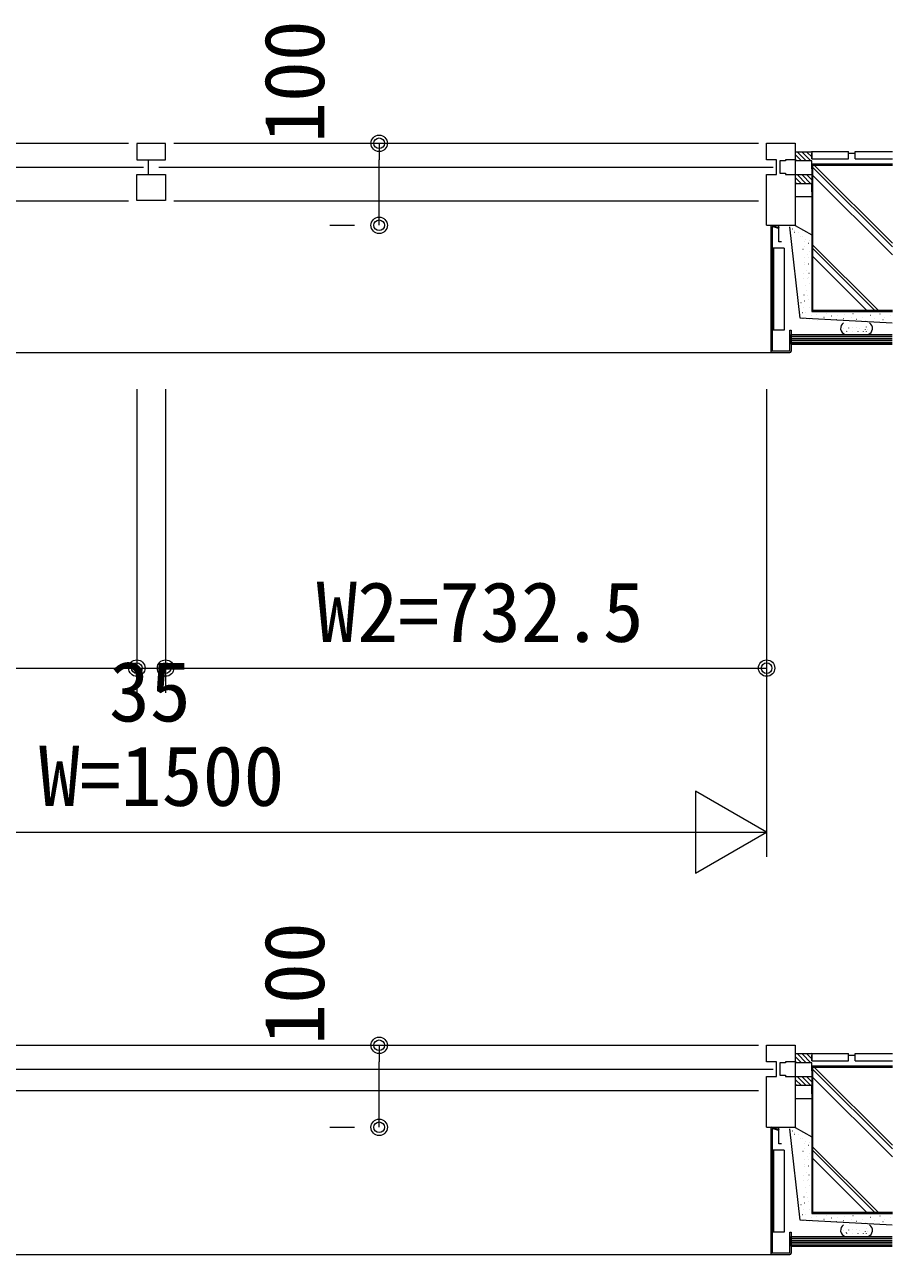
# Model space of a CAD drawing. Units: millimetres, scale not verified. Extents: x -14850 to 13831, y -10500 to 9500.
# Drawn here: x -1797 to -739, y 3177 to 4677 of the extents above; entities that cross this region are included whole.
import ezdxf
from ezdxf.enums import TextEntityAlignment as Align

# ---------------------------------------------------------------- set-up
doc = ezdxf.new("R2010")
doc.units = ezdxf.units.MM
doc.header["$LTSCALE"] = 50
doc.linetypes.add('DASHED3', pattern=[4, 3, -1])
for name, color, linetype, lineweight in [('0-2_YKK_ZWAK', 2, 'Continuous', 9), ('0-3_YKK_11', 7, 'Continuous', 9), ('0-5_YSS_K', 4, 'Continuous', 9)]:
    doc.layers.add(name, color=color, linetype=linetype, lineweight=lineweight)
doc.styles.add('ＭＳ ゴシック', font='')
doc.styles.get('ＭＳ ゴシック').set_extended_font_data('MS Gothic')

msp = doc.modelspace()

# ---------------------------------------------------------------- linework, layer by layer
at = {"layer": '0-2_YKK_ZWAK'}
for p, q in [((-1424.69, 4532), (-1394.69, 4532)), ((-1414.69, 4532), (-1394.69, 4532)), ((-1364.69, 4532), (-1364.69, 4512)), ((-1364.69, 4452), (-1364.69, 4512)), ((-1364.69, 4432), (-1364.69, 4452)), ((-1424.69, 4432), (-1394.69, 4432)), ((-1414.69, 4432), (-1394.69, 4432)), ((-1660, 4232), (-1660, 3862)), ((-1625, 4232), (-1625, 3862)), ((-892.5, 4232), (-892.5, 3662)), ((-2392.5, 3892), (-1660, 3892)), ((-1660, 3892), (-1625, 3892)), ((-1625, 3892), (-892.5, 3892)), ((-892.5, 3692), (-979.1, 3742)), ((-2392.5, 3692), (-892.5, 3692)), ((-1424.69, 3432), (-1394.69, 3432)), ((-1414.69, 3432), (-1394.69, 3432)), ((-1364.69, 3432), (-1364.69, 3412)), ((-1364.69, 3352), (-1364.69, 3412)), ((-1364.69, 3332), (-1364.69, 3352)), ((-1424.69, 3332), (-1394.69, 3332)), ((-1414.69, 3332), (-1394.69, 3332))]:
    msp.add_line(p, q, dxfattribs=at)
msp.add_lwpolyline([(-979.1, 3742), (-979.1, 3642), (-892.5, 3692)], dxfattribs=at)
for centre, radius in [((-1364.69, 4532), 10), ((-1364.69, 4532), 10), ((-1364.69, 4532), 6.5), ((-1364.69, 4532), 6.5), ((-1364.69, 4432), 10), ((-1364.69, 4432), 10), ((-1364.69, 4432), 6.5), ((-1364.69, 4432), 6.5), ((-1660, 3892), 10), ((-1660, 3892), 10), ((-1625, 3892), 10), ((-1625, 3892), 10), ((-892.5, 3892), 10), ((-892.5, 3892), 10), ((-1660, 3892), 6.5), ((-1660, 3892), 6.5), ((-1625, 3892), 6.5), ((-1625, 3892), 6.5), ((-892.5, 3892), 6.5), ((-892.5, 3892), 6.5), ((-1364.69, 3432), 10), ((-1364.69, 3432), 10), ((-1364.69, 3432), 6.5), ((-1364.69, 3432), 6.5), ((-1364.69, 3332), 10), ((-1364.69, 3332), 10), ((-1364.69, 3332), 6.5), ((-1364.69, 3332), 6.5)]:
    msp.add_circle(centre, radius, dxfattribs=at)
at = {"layer": '0-3_YKK_11'}
for p, q in [((-857.5, 4522), (-856.9, 4521.4)), ((-849.82, 4510.8), (-857.5, 4518.49)), ((-838.1, 4521.4), (-856.9, 4521.4)), ((-844.16, 4510.8), (-854.76, 4521.4)), ((-838.51, 4510.8), (-849.11, 4521.4)), ((-837.5, 4515.46), (-843.45, 4521.4)), ((-837.5, 4522), (-838.1, 4521.4)), ((-837.5, 4521.11), (-837.95, 4521.56)), ((-837.5, 4522), (-792.51, 4522)), ((-792.51, 4513), (-792.51, 4522)), ((-792.51, 4520), (-784.5, 4520)), ((-855.48, 4510.8), (-857.5, 4512.83)), ((-837.5, 4510.8), (-857.5, 4510.8)), ((-857.5, 4510.8), (-857.5, 4500.8)), ((-837.5, 4513), (-792.51, 4513)), ((-837.5, 4500.8), (-837.5, 4510.8)), ((-837.5, 4507), (-837.5, 4327)), ((-837.5, 4507), (-739.21, 4507)), ((-836, 4328.5), (-836, 4505.5)), ((-836, 4505.5), (-739.21, 4505.5)), ((-739.21, 4405.9), (-836, 4502.69)), ((-739.21, 4410.14), (-834.57, 4505.5)), ((-784.5, 4513), (-739.21, 4513)), ((-857.5, 4494), (-837.5, 4494)), ((-857.5, 4494), (-856.9, 4493.4)), ((-849.82, 4482.8), (-857.5, 4490.48)), ((-855.48, 4482.8), (-857.5, 4484.83)), ((-838.1, 4493.4), (-856.9, 4493.4)), ((-844.16, 4482.8), (-854.76, 4493.4)), ((-838.51, 4482.8), (-849.11, 4493.4)), ((-837.5, 4487.46), (-843.45, 4493.4)), ((-837.5, 4494), (-838.1, 4493.4)), ((-837.5, 4493.11), (-837.95, 4493.55)), ((-739.21, 4396), (-836, 4492.79)), ((-837.5, 4482.8), (-857.5, 4482.8)), ((-857.5, 4482.8), (-857.5, 4472.8)), ((-837.5, 4472.8), (-837.5, 4482.8)), ((-857.5, 4467), (-837.5, 4467)), ((-887.5, 4430.4), (-887.5, 4278.6)), ((-885.9, 4430.4), (-885.9, 4278.6)), ((-877.96, 4428.02), (-885.9, 4430.4)), ((-885.44, 4431.93), (-877.5, 4429.55)), ((-877.5, 4429.55), (-877.96, 4428.02)), ((-851.63, 4318.73), (-864.22, 4430)), ((-860.71, 4427.31), (-860.91, 4427.31)), ((-858.35, 4425.84), (-858.55, 4425.84)), ((-857.5, 4431.79), (-837.5, 4420.24)), ((-885.9, 4412.29), (-887.5, 4410.69)), ((-887.5, 4408.57), (-885.9, 4410.17)), ((-858.65, 4423.19), (-858.85, 4423.19)), ((-853.93, 4423.19), (-854.13, 4423.19)), ((-850.7, 4418.77), (-850.9, 4418.77)), ((-848.63, 4418.18), (-848.83, 4418.18)), ((-846.28, 4412.3), (-846.48, 4412.3)), ((-845.4, 4414.95), (-845.6, 4414.95)), ((-841.57, 4409.65), (-841.77, 4409.65)), ((-840.1, 4413.77), (-840.3, 4413.77)), ((-870.9, 4404), (-885.9, 4404)), ((-870.9, 4404), (-870.9, 4304)), ((-848.05, 4402.58), (-848.25, 4402.58)), ((-846.57, 4405.82), (-846.77, 4405.82)), ((-843.04, 4396.1), (-843.24, 4396.1)), ((-840.1, 4400.52), (-840.3, 4400.52)), ((-756.56, 4328.5), (-836, 4407.94)), ((-760.81, 4328.5), (-836, 4403.7)), ((-846.57, 4392.57), (-846.77, 4392.57)), ((-846.57, 4386.97), (-846.77, 4386.97)), ((-846.57, 4383.74), (-846.77, 4383.74)), ((-841.57, 4384.62), (-841.77, 4384.62)), ((-840.98, 4392.57), (-841.18, 4392.57)), ((-770.7, 4328.5), (-836, 4393.8)), ((-847.75, 4373.43), (-847.95, 4373.43)), ((-847.75, 4366.66), (-847.95, 4366.66)), ((-843.33, 4376.97), (-843.53, 4376.97)), ((-843.04, 4367.54), (-843.24, 4367.54)), ((-840.98, 4368.13), (-841.18, 4368.13)), ((-840.69, 4373.43), (-840.89, 4373.43)), ((-885.9, 4353.62), (-887.5, 4352.02)), ((-887.5, 4349.9), (-885.9, 4351.5)), ((-845.1, 4358.71), (-845.3, 4358.71)), ((-844.22, 4352.23), (-844.42, 4352.23)), ((-840.1, 4361.07), (-840.3, 4361.07)), ((-850.4, 4337.51), (-850.6, 4337.51)), ((-846.87, 4346.64), (-847.07, 4346.64)), ((-845.99, 4339.57), (-846.19, 4339.57)), ((-843.04, 4346.05), (-843.24, 4346.05)), ((-841.27, 4341.93), (-841.47, 4341.93)), ((-848.93, 4325.14), (-849.13, 4325.14)), ((-847.46, 4332.21), (-847.66, 4332.21)), ((-844.51, 4325.44), (-844.71, 4325.44)), ((-840.1, 4332.21), (-840.3, 4332.21)), ((-838.04, 4321.91), (-838.23, 4321.91)), ((-837.5, 4327), (-739.21, 4327)), ((-836, 4328.5), (-739.21, 4328.5)), ((-831.26, 4322.79), (-831.46, 4322.79)), ((-822.43, 4319.55), (-822.63, 4319.55)), ((-819.78, 4323.97), (-819.98, 4323.97)), ((-813.6, 4321.32), (-813.8, 4321.32)), ((-805.94, 4322.5), (-806.14, 4322.5)), ((-797.41, 4323.09), (-797.6, 4323.09)), ((-788.87, 4319.85), (-789.07, 4319.85)), ((-787.1, 4323.97), (-787.3, 4323.97)), ((-775.62, 4320.14), (-775.82, 4320.14)), ((-765.9, 4321.91), (-766.1, 4321.91)), ((-754.12, 4323.67), (-754.32, 4323.67)), ((-749.12, 4319.55), (-749.32, 4319.55)), ((-741.46, 4322.5), (-741.66, 4322.5)), ((-739.4, 4312.78), (-851.63, 4318.73)), ((-848.05, 4318.37), (-848.25, 4318.37)), ((-839.8, 4316.61), (-840, 4316.61)), ((-830.38, 4315.43), (-830.58, 4315.43)), ((-816.25, 4316.61), (-816.45, 4316.61)), ((-807.41, 4316.9), (-807.62, 4316.9)), ((-798.58, 4318.08), (-798.78, 4318.08)), ((-798.35, 4306.61), (-798.35, 4306.46)), ((-792.61, 4306.8), (-792.61, 4306.65)), ((-787.25, 4306.99), (-787.25, 4306.84)), ((-783.04, 4307.76), (-783.04, 4307.61)), ((-782.68, 4317.2), (-782.88, 4317.2)), ((-779.59, 4306.23), (-779.59, 4306.07)), ((-772.32, 4305.27), (-772.32, 4305.12)), ((-771.49, 4316.31), (-771.7, 4316.31)), ((-771.17, 4308.14), (-771.17, 4307.99)), ((-769.26, 4304.7), (-769.26, 4304.54)), ((-760.9, 4318.08), (-761.1, 4318.08)), ((-750.59, 4316.61), (-750.79, 4316.61)), ((-885.9, 4292.46), (-887.5, 4290.85)), ((-887.5, 4288.73), (-885.9, 4290.33)), ((-870.9, 4304), (-885.9, 4304)), ((-864.1, 4278.6), (-864.1, 4304)), ((-864.1, 4304), (-862.5, 4304)), ((-862.5, 4304), (-862.5, 4278.6)), ((-862.5, 4287), (-862.5, 4299)), ((-862.5, 4299), (-739.4, 4299)), ((-862, 4287.5), (-862, 4298.5)), ((-862, 4298.5), (-739.4, 4298.5)), ((-862, 4296.3), (-739.4, 4296.3)), ((-862, 4294.1), (-739.4, 4294.1)), ((-862, 4291.9), (-739.4, 4291.9)), ((-862, 4289.7), (-739.4, 4289.7)), ((-795.67, 4303.93), (-795.67, 4303.78)), ((-795.29, 4302.4), (-795.29, 4302.25)), ((-788.21, 4302.59), (-788.21, 4302.44)), ((-781.32, 4302.78), (-781.32, 4302.63)), ((-775, 4302.4), (-775, 4302.25)), ((-770.98, 4302.4), (-770.98, 4302.25)), ((-2412.19, 4277), (-885.9, 4277)), ((-864.1, 4278.6), (-885.9, 4278.6)), ((-885.9, 4277), (-864.1, 4277)), ((-862.5, 4287), (-739.4, 4287)), ((-739.4, 4287.5), (-862, 4287.5)), ((-857.5, 3422), (-856.9, 3421.4)), ((-838.1, 3421.4), (-856.9, 3421.4)), ((-844.16, 3410.8), (-854.76, 3421.4)), ((-838.51, 3410.8), (-849.11, 3421.4)), ((-837.5, 3415.46), (-843.45, 3421.4)), ((-837.5, 3422), (-838.1, 3421.4)), ((-837.5, 3421.11), (-837.95, 3421.56)), ((-837.5, 3422), (-792.51, 3422)), ((-837.5, 3422), (-837.5, 3413)), ((-837.5, 3413), (-837.5, 3419.85)), ((-792.51, 3413), (-792.51, 3422)), ((-792.51, 3420), (-784.5, 3420)), ((-784.5, 3422), (-739.21, 3422)), ((-784.5, 3413), (-784.5, 3422)), ((-849.82, 3410.8), (-857.5, 3418.49)), ((-855.48, 3410.8), (-857.5, 3412.83)), ((-837.5, 3410.8), (-857.5, 3410.8)), ((-857.5, 3410.8), (-857.5, 3400.8)), ((-837.5, 3413), (-792.51, 3413)), ((-837.5, 3400.8), (-837.5, 3410.8)), ((-837.5, 3407), (-739.21, 3407)), ((-837.5, 3407), (-837.5, 3227)), ((-836, 3228.5), (-836, 3405.5)), ((-836, 3405.5), (-739.21, 3405.5)), ((-739.21, 3310.14), (-834.57, 3405.5)), ((-784.5, 3413), (-739.21, 3413)), ((-857.5, 3394), (-856.9, 3393.4)), ((-857.5, 3394), (-837.5, 3394)), ((-849.82, 3382.8), (-857.5, 3390.48)), ((-838.1, 3393.4), (-856.9, 3393.4)), ((-844.16, 3382.8), (-854.76, 3393.4)), ((-838.51, 3382.8), (-849.11, 3393.4)), ((-837.5, 3387.45), (-843.45, 3393.4)), ((-837.5, 3394), (-838.1, 3393.4)), ((-837.5, 3393.11), (-837.95, 3393.56)), ((-739.21, 3305.9), (-836, 3402.69)), ((-739.21, 3296), (-836, 3392.79)), ((-855.48, 3382.8), (-857.5, 3384.83)), ((-857.5, 3382.8), (-857.5, 3372.8)), ((-837.5, 3382.8), (-857.5, 3382.8)), ((-837.5, 3372.8), (-837.5, 3382.8)), ((-857.5, 3367), (-837.5, 3367)), ((-887.5, 3330.4), (-887.5, 3178.6)), ((-885.9, 3330.4), (-885.9, 3178.6)), ((-885.44, 3331.93), (-877.5, 3329.55)), ((-851.63, 3218.73), (-864.22, 3330)), ((-857.5, 3331.79), (-837.5, 3320.24)), ((-860.71, 3327.31), (-860.91, 3327.31)), ((-858.65, 3323.19), (-858.85, 3323.19)), ((-858.35, 3325.84), (-858.55, 3325.84)), ((-853.93, 3323.19), (-854.13, 3323.19)), ((-850.7, 3318.77), (-850.9, 3318.77)), ((-848.63, 3318.18), (-848.83, 3318.18)), ((-845.4, 3314.94), (-845.6, 3314.94)), ((-885.9, 3312.29), (-887.5, 3310.69)), ((-887.5, 3308.57), (-885.9, 3310.17)), ((-870.9, 3304), (-885.9, 3304)), ((-870.9, 3304), (-870.9, 3204)), ((-848.05, 3302.58), (-848.25, 3302.58)), ((-846.57, 3305.82), (-846.77, 3305.82)), ((-846.28, 3312.3), (-846.48, 3312.3)), ((-841.57, 3309.65), (-841.77, 3309.65)), ((-840.1, 3313.77), (-840.3, 3313.77)), ((-840.1, 3300.52), (-840.3, 3300.52)), ((-756.56, 3228.5), (-836, 3307.94)), ((-760.81, 3228.5), (-836, 3303.7)), ((-846.57, 3292.57), (-846.77, 3292.57)), ((-846.57, 3286.97), (-846.77, 3286.97)), ((-843.04, 3296.1), (-843.24, 3296.1)), ((-841.57, 3284.62), (-841.77, 3284.62)), ((-840.98, 3292.57), (-841.18, 3292.57)), ((-770.7, 3228.5), (-836, 3293.8)), ((-847.75, 3273.43), (-847.95, 3273.43)), ((-846.57, 3283.74), (-846.77, 3283.74)), ((-843.33, 3276.96), (-843.53, 3276.96)), ((-840.69, 3273.43), (-840.89, 3273.43)), ((-847.75, 3266.66), (-847.95, 3266.66)), ((-845.1, 3258.71), (-845.3, 3258.71)), ((-843.04, 3267.54), (-843.24, 3267.54)), ((-840.98, 3268.13), (-841.18, 3268.13)), ((-840.1, 3261.07), (-840.3, 3261.07)), ((-885.9, 3253.62), (-887.5, 3252.02)), ((-887.5, 3249.9), (-885.9, 3251.5)), ((-846.87, 3246.64), (-847.07, 3246.64)), ((-845.99, 3239.57), (-846.19, 3239.57)), ((-844.22, 3252.23), (-844.42, 3252.23)), ((-843.04, 3246.05), (-843.24, 3246.05)), ((-841.27, 3241.93), (-841.47, 3241.93)), ((-850.4, 3237.51), (-850.6, 3237.51)), ((-848.93, 3225.15), (-849.13, 3225.15)), ((-847.46, 3232.21), (-847.66, 3232.21)), ((-844.51, 3225.44), (-844.71, 3225.44)), ((-840.1, 3232.21), (-840.3, 3232.21)), ((-837.5, 3227), (-739.21, 3227)), ((-836, 3228.5), (-739.21, 3228.5)), ((-739.4, 3212.78), (-851.63, 3218.73)), ((-848.05, 3218.37), (-848.25, 3218.37)), ((-839.8, 3216.61), (-840, 3216.61)), ((-838.04, 3221.91), (-838.23, 3221.91)), ((-831.26, 3222.79), (-831.46, 3222.79)), ((-830.38, 3215.43), (-830.58, 3215.43)), ((-822.43, 3219.55), (-822.63, 3219.55)), ((-819.78, 3223.97), (-819.98, 3223.97)), ((-816.25, 3216.61), (-816.45, 3216.61)), ((-813.6, 3221.32), (-813.8, 3221.32)), ((-807.41, 3216.9), (-807.62, 3216.9)), ((-805.94, 3222.5), (-806.14, 3222.5)), ((-798.58, 3218.08), (-798.78, 3218.08)), ((-797.41, 3223.08), (-797.6, 3223.08)), ((-788.87, 3219.85), (-789.07, 3219.85)), ((-787.1, 3223.97), (-787.3, 3223.97)), ((-782.68, 3217.2), (-782.88, 3217.2)), ((-775.62, 3220.14), (-775.82, 3220.14)), ((-771.49, 3216.31), (-771.7, 3216.31)), ((-765.9, 3221.91), (-766.1, 3221.91)), ((-760.9, 3218.08), (-761.1, 3218.08)), ((-754.12, 3223.67), (-754.32, 3223.67)), ((-750.59, 3216.61), (-750.79, 3216.61)), ((-749.12, 3219.55), (-749.32, 3219.55)), ((-741.46, 3222.5), (-741.66, 3222.5)), ((-870.9, 3204), (-885.9, 3204)), ((-864.1, 3204), (-862.5, 3204)), ((-864.1, 3178.6), (-864.1, 3204)), ((-862.5, 3204), (-862.5, 3178.6)), ((-862.5, 3187), (-862.5, 3199)), ((-862.5, 3199), (-739.4, 3199)), ((-862, 3187.5), (-862, 3198.5)), ((-862, 3198.5), (-739.4, 3198.5)), ((-862, 3196.3), (-739.4, 3196.3)), ((-798.35, 3206.61), (-798.35, 3206.46)), ((-795.67, 3203.93), (-795.67, 3203.78)), ((-795.29, 3202.4), (-795.29, 3202.25)), ((-792.61, 3206.8), (-792.61, 3206.65)), ((-788.21, 3202.59), (-788.21, 3202.44)), ((-787.25, 3206.99), (-787.25, 3206.84)), ((-783.04, 3207.76), (-783.04, 3207.6)), ((-781.32, 3202.78), (-781.32, 3202.63)), ((-779.59, 3206.23), (-779.59, 3206.07)), ((-775, 3202.4), (-775, 3202.25)), ((-772.32, 3205.27), (-772.32, 3205.12)), ((-771.17, 3208.14), (-771.17, 3207.99)), ((-770.98, 3202.4), (-770.98, 3202.25)), ((-769.26, 3204.7), (-769.26, 3204.54)), ((-885.9, 3192.46), (-887.5, 3190.85)), ((-887.5, 3188.73), (-885.9, 3190.33)), ((-862.5, 3187), (-739.4, 3187)), ((-862, 3194.1), (-739.4, 3194.1)), ((-862, 3191.9), (-739.4, 3191.9)), ((-862, 3189.7), (-739.4, 3189.7)), ((-739.4, 3187.5), (-862, 3187.5)), ((-2412.19, 3177), (-885.9, 3177)), ((-864.1, 3178.6), (-885.9, 3178.6)), ((-885.9, 3177), (-864.1, 3177))]:
    msp.add_line(p, q, dxfattribs=at)
at = {"layer": '0-3_YKK_11', "linetype": 'DASHED3'}
for p, q in [((-884.3, 4404), (-884.3, 4304)), ((-884.3, 3304), (-884.3, 3204))]:
    msp.add_line(p, q, dxfattribs=at)
at = {"layer": '0-3_YKK_11'}
for points in [[(-837.5, 4522), (-837.5, 4513), (-837.5, 4519.85)], [(-784.5, 4513), (-784.5, 4522), (-739.21, 4522)], [(-877.5, 3329.55), (-877.96, 3328.02), (-885.9, 3330.4)]]:
    msp.add_lwpolyline(points, dxfattribs=at)
for centre, radius, start, end in [((-885.9, 4430.4), 1.6, 73.30075, 180), ((-794.55, 4306.39), 7.78, 121.78857, 251.80537), ((-771.22, 4306.39), 7.78, 288.19511, 58.21191), ((-885.9, 4278.6), 1.6, 180, 270), ((-864.1, 4278.6), 1.6, 270, 0), ((-885.9, 3330.4), 1.6, 73.30075, 180), ((-794.55, 3206.39), 7.78, 121.78857, 251.80537), ((-771.22, 3206.39), 7.78, 288.19511, 58.21191), ((-885.9, 3178.6), 1.6, 180, 270), ((-864.1, 3178.6), 1.6, 270, 0)]:
    msp.add_arc(centre, radius, start, end, dxfattribs=at)
at = {"layer": '0-5_YSS_K'}
for p, q in [((-2382.5, 4532), (-1670, 4532)), ((-1660, 4531.9), (-1660, 4512)), ((-1625, 4531.9), (-1660, 4531.9)), ((-1625, 4512), (-1625, 4531.9)), ((-1615, 4532), (-902.5, 4532)), ((-892.5, 4532), (-857.5, 4532)), ((-892.5, 4512), (-892.5, 4532)), ((-857.5, 4532), (-857.5, 4432)), ((-2400.5, 4503), (-1652, 4503)), ((-1660, 4512), (-1625, 4512)), ((-1646, 4512), (-1646, 4494)), ((-1633, 4503), (-884.5, 4503)), ((-880.5, 4512), (-892.5, 4512)), ((-880.5, 4494), (-880.5, 4512)), ((-869.5, 4510.5), (-876.5, 4510.5)), ((-876.5, 4510.5), (-876.5, 4495.5)), ((-857.5, 4512), (-869.5, 4512)), ((-869.5, 4512), (-869.5, 4510.5)), ((-1660, 4462.1), (-1660, 4494)), ((-1660, 4494), (-1625, 4494)), ((-1625, 4494), (-1625, 4462.1)), ((-892.5, 4494), (-880.5, 4494)), ((-892.5, 4432), (-892.5, 4494)), ((-876.5, 4495.5), (-869.5, 4495.5)), ((-869.5, 4495.5), (-869.5, 4494)), ((-869.5, 4494), (-857.5, 4494)), ((-2382.5, 4462), (-1670, 4462)), ((-1625, 4462.1), (-1660, 4462.1)), ((-1615, 4462), (-902.5, 4462)), ((-892.5, 4432), (-857.5, 4432)), ((-877.5, 4412), (-877.5, 4432)), ((-874.5, 4412), (-877.5, 4412)), ((-2382.5, 3432), (-902.5, 3432)), ((-857.5, 3432), (-857.5, 3332)), ((-880.5, 3412), (-892.5, 3412)), ((-880.5, 3394), (-880.5, 3412)), ((-876.5, 3410.5), (-876.5, 3395.5)), ((-2400.5, 3403), (-884.5, 3403)), ((-892.5, 3332), (-892.5, 3394)), ((-892.5, 3394), (-880.5, 3394)), ((-876.5, 3395.5), (-869.5, 3395.5)), ((-869.5, 3395.5), (-869.5, 3394)), ((-869.5, 3394), (-857.5, 3394)), ((-2382.5, 3377), (-902.5, 3377)), ((-892.5, 3332), (-857.5, 3332)), ((-877.5, 3312), (-877.5, 3332)), ((-874.5, 3312), (-877.5, 3312))]:
    msp.add_line(p, q, dxfattribs=at)
for points in [[(-892.5, 3412), (-892.5, 3432), (-857.5, 3432)], [(-857.5, 3412), (-869.5, 3412), (-869.5, 3410.5), (-876.5, 3410.5)]]:
    msp.add_lwpolyline(points, dxfattribs=at)

# ---------------------------------------------------------------- texts
at = {"layer": '0-2_YKK_ZWAK', "color": 4, "style": 'ＭＳ ゴシック'}
for p in [(-1409.69, 4532.47), (-1409.69, 3432.47)]:
    msp.add_text('100', height=73.31, rotation=90, dxfattribs=at).set_placement(p, align=Align.BOTTOM_LEFT)
for s, p in [('W2=732.5', (-1441.21, 3902)), ('35', (-1693.88, 3804.96)), ('W=1500', (-1779.4, 3702))]:
    msp.add_text(s, height=73.31, dxfattribs=at).set_placement(p, align=Align.BOTTOM_LEFT)

doc.saveas('drawing.dxf')
